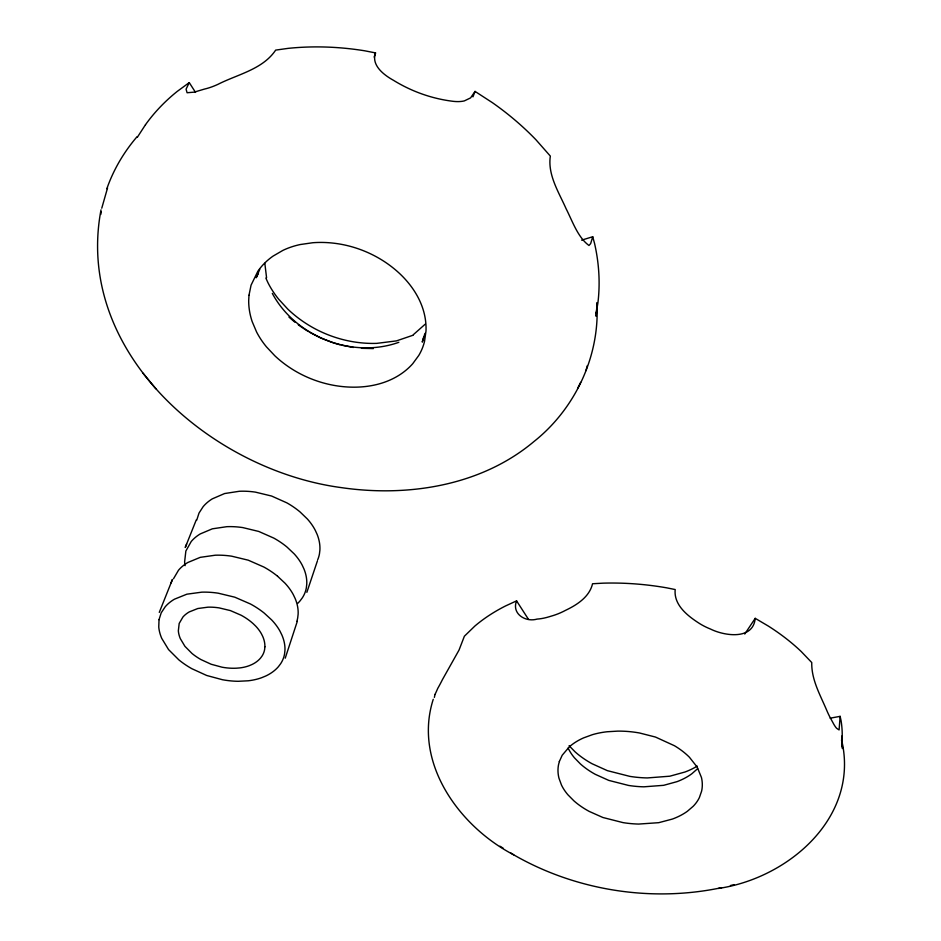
<?xml version="1.0" encoding="UTF-8"?>
<svg xmlns="http://www.w3.org/2000/svg" width="941" height="941" viewBox="0 0 941 941"><rect width="100%" height="100%" fill="white"/><g stroke="black" fill="none" stroke-linecap="round" stroke-linejoin="round"><path stroke-width="1.41" d="M842.007 735.886L841.936 745.837L842.054 740.743M830.174 718.183L840.137 716.348L839.09 729.945L836.643 728.31A42.11 8.798 78 0 1 832.938 722.653L831.491 720.006A42.039 11.021 74.8 0 1 826.657 710.161C820.211 694.917 811.33 679.625 811.754 662.546L801.214 651.525A208.761 134.845 9.2 0 0 768.291 626.047L755.211 618.343L744.766 634.034M596.088 316.07L597.041 304.037M596.147 316.011L596.535 311.906M100.793 214.442L101.193 211.666M755.211 618.343C753.247 640.421 724.335 635.951 710.455 629.023A43.945 28.7 27 0 1 698.081 622.589C686.824 615.226 673.638 604.557 675.191 589.548L666.851 587.866A208.467 134.587 9.1 0 0 603.134 583.161L592.548 583.749C589.478 596.923 576.986 604.887 565.565 610.333A42.721 25.454 -26 0 1 553.096 615.579L548.909 616.837A42.404 24.043 -30.8 0 1 537.04 619.096C525.501 622.507 511.422 613.744 516.574 600.864L505.458 605.992A208.949 134.975 9 0 0 474.899 626.024L464.384 636.222L459.032 650.066L442.446 679.602A40.592 4.258 -67 0 1 437.777 688.342A40.592 1.929 -69.9 0 1 434.965 694.505M596.135 313.341L597.853 303.308A254.764 198.375 22 0 0 594.536 243.343L592.724 236.744L581.597 240.155M101.769 208.196L107.556 187.906M101.016 209.867C74.021 351.958 210.878 470.124 341.218 487.603C407.806 497.319 481.18 485.874 533.923 441.564C575.351 408.712 600.229 355.569 596.865 302.579M297.309 621.295L285.229 658.182M196.728 520.15L199.01 513.08L203.103 506.717A65.611 44.286 19.3 0 1 212.29 498.859L224.605 493.543L239.332 491.273A65.588 44.251 19.3 0 1 255.364 492.119L271.596 496.036L286.864 502.859A65.576 44.239 19.3 0 1 300.12 511.998L307.413 519.044A61.436 41.498 19.3 0 1 315.388 530.548L317.188 534.512A65.505 44.203 19.4 0 1 319.893 550.167L319.446 553.896A61.377 41.439 19.3 0 1 317.682 559.789M585.925 370.672L587.349 365.579M423.673 337.29L422.262 342.077L424.956 333.373M592.724 236.744L590.666 243.601L588.984 245.483C577.774 237.332 572.446 221.147 566.117 208.773C558.836 192.27 547.521 174.885 550.332 156.088L535.97 139.786A254.67 198.069 21.9 0 0 492.437 102.698L475.052 91.406L470.571 97.899L464.348 100.899A53.778 24.066 33.7 0 1 453.362 101.346C432.154 98.805 411.652 91.524 393.467 80.303C384.104 75.115 370.942 65.305 375.541 52.908L364.755 50.802A254.141 197.763 21.6 0 0 288.111 48.367L275.666 50.108C262.657 69.481 237.508 74.339 217.841 84.396A51.826 23.948 -37.6 0 1 204.385 89.101L194.199 92.136L187.083 92.747L186.083 89.16L189.259 82.608L195.528 92.394M433.248 699.304C412.946 762.622 459.102 826.445 513.715 854.828C575.821 890.609 651.631 902.525 721.712 887.645M317.411 560.918L306.86 592.336M374.142 57.095L375.541 52.908M472.947 96.852L475.052 91.406M106.851 188.718C113.508 169.627 123.93 152.019 137.068 136.692M159.276 612.391L172.438 579.48L171.062 582.926M186.624 544.027L185.248 547.486L196.281 519.879M173.497 578.762L178.508 570.222A67.093 43.674 18.9 0 1 187.777 562.518L200.268 557.343L215.254 555.214A67.058 43.639 18.9 0 1 231.627 556.178L248.236 560.177L263.892 567.047A67.058 43.627 19 0 1 277.524 576.198M259.763 269.314L256.187 277.771L258.41 273.243M580.656 382.328L577.586 388.433M434.989 694.458L434.377 697.399M137.398 137.186L145.49 124.706M425.097 324.269L413.37 334.667M697.634 768.668L691.87 773.737A73.539 47.074 9.3 0 1 677.05 781.642L663.652 785.323L643.879 786.817A73.68 47.179 9.2 0 1 628.564 785.441L608.768 780.395L595.324 774.349A73.574 47.097 9.2 0 1 580.338 763.869L574.457 757.823A68.646 43.898 9.3 0 1 568.129 748.048M189.259 82.608L177.214 91.418A254.682 198.516 21.5 0 0 145.49 124.706M413.193 335.184L396.455 340.889L376.741 343.371A102.522 79.762 21.7 0 1 356.168 342.23C339.842 339.889 324.01 334.29 309.836 325.845A102.346 79.632 21.6 0 1 287.711 309.024L278.571 299.073A95.476 74.116 21.7 0 1 267.962 282.7L265.856 278.101M398.855 342.301C352.487 358.98 295.486 336.807 272.314 293.392M718.336 888.457C788.629 878.247 859.945 816.906 841.572 739.838L842.477 748.542L842.195 742.908M730.439 885.528L734.203 884.622M373.377 348.593L361.438 348.311M353.416 347.476L341.395 345.112M334.796 343.289L340.066 344.806M333.479 342.9L320.634 337.96L309.66 332.267M499.953 846.206L503.247 848.253M510.763 852.981L513.715 854.828M303.849 328.68L308.46 331.597M298.273 324.786L302.696 327.939M295.074 322.316L288.969 317.105M277.524 576.198L285.041 583.232A62.824 40.933 18.9 0 1 293.321 594.677L295.192 598.605A66.987 43.604 19 0 1 298.132 614.12L297.709 617.802A62.765 40.863 18.9 0 1 296.827 621.342M569.082 745.719L574.998 751.765A83.996 54.249 9.1 0 0 592.065 763.739L607.357 770.644L629.87 776.384A84.114 54.343 9.2 0 0 647.302 777.936L669.827 776.196L685.107 771.973A83.949 54.213 9.2 0 0 697.246 766.115M142.997 373.177L155.888 388.798M516.574 600.864L528.489 619.366M840.137 716.348L841.078 720.712A208.714 135.022 9.3 0 1 841.83 743.555M266.574 277.783L264.833 263.304M185.118 565.647A64.894 42.992 19.1 0 1 184.624 561.871L185.859 551.038L191.211 541.522A64.858 42.945 19.1 0 1 200.233 533.935L212.348 528.818L226.863 526.678A64.835 42.91 19.1 0 1 242.696 527.572L258.74 531.442L273.855 538.123A64.823 42.898 19.1 0 1 286.993 547.05L294.239 553.92A60.73 40.24 19.1 0 1 302.19 565.129L303.978 568.976A64.764 42.874 19.2 0 1 306.754 584.196L306.343 587.807A60.683 40.181 19.1 0 1 302.379 597.77L300.191 600.711A64.788 42.91 19.2 0 1 297.627 603.428M248.989 295.274L248.695 300.485A93.782 71.128 21 0 0 252.188 321.634L256.611 332.044A87.584 66.317 21.2 0 0 266.421 346.817L274.866 355.816A93.877 71.222 21.1 0 0 295.286 371.06C308.377 378.729 322.939 383.846 337.96 386.022A94.041 71.34 21.1 0 0 356.851 387.139C370.507 386.751 384.234 383.681 396.196 376.941A93.853 71.151 21.2 0 0 412.734 363.697L418.792 355.427A87.584 66.399 21 0 0 424.544 341.336L425.991 331.114A93.794 71.057 21.2 0 0 423.168 309.695C418.921 295.98 410.476 283.9 400.16 274.054A93.877 71.081 21.1 0 0 384.375 261.586C370.836 252.741 355.498 246.707 339.56 244.013A93.712 70.987 21 0 0 312.8 242.731L300.144 244.554A87.748 66.564 21.2 0 0 282.935 250.365L273.043 256.117A93.724 71.022 21 0 0 257.846 271.29L251.059 285.182L248.989 295.274M264.892 646.796L264.656 649.278A43.027 27.418 18.7 0 1 262.01 656.1L260.504 658.124A45.933 29.265 18.8 0 1 251.894 664.558L249.165 665.71A43.015 27.395 18.7 0 1 239.849 667.91L236.45 668.192A45.933 29.277 18.8 0 1 222.064 667.204L211.16 664.252L200.939 659.559A46.015 29.336 18.8 0 1 191.999 653.466L184.942 646.349L180.319 638.633A46.003 29.324 18.7 0 1 178.343 630.823L179.19 623.436L182.954 616.99A45.991 29.3 18.7 0 1 189.282 611.909L197.798 608.521L207.996 607.168A45.98 29.289 18.8 0 1 219.135 607.886L230.439 610.603L241.108 615.226A45.897 29.23 18.8 0 1 253.164 623.66L255.634 626.059A43.051 27.442 18.7 0 1 261.386 633.74L262.704 636.375A45.909 29.253 18.8 0 1 264.892 646.796M159.029 619.66L158.758 626.988A67.105 42.792 18.7 0 0 161.734 638.363L168.557 649.584L178.872 659.888A67.129 42.816 18.8 0 0 191.846 668.698L206.679 675.473L222.464 679.731A67.117 42.816 18.8 0 0 238.226 681.296L248.236 680.79A62.729 39.957 18.7 0 0 261.774 677.661L265.762 676.003A66.999 42.721 18.8 0 0 278.383 666.71L280.594 663.793A62.741 40.004 18.7 0 0 284.57 653.889L284.958 650.278A66.964 42.674 18.8 0 0 281.912 635.069L280.018 631.199A62.8 40.063 18.7 0 0 271.678 619.943L264.127 613.014A67.034 42.71 18.8 0 0 250.447 603.981L234.779 597.182L218.171 593.183A67.046 42.71 18.7 0 0 201.833 592.16L186.883 594.183L174.45 599.194A67.07 42.745 18.7 0 0 165.263 606.71L161.205 612.838L159.029 619.66M559.354 761.516L558.519 764.786A74.821 46.862 9.3 0 0 559.001 778.301L561.483 785.065A69.857 43.733 9.4 0 0 567.964 794.839L573.963 800.897A74.88 46.921 9.3 0 0 589.219 811.413L602.91 817.506L623.048 822.622A74.986 47.003 9.4 0 0 638.633 824.069L658.724 822.681L672.333 819.082A74.845 46.897 9.4 0 0 687.389 811.271L693.235 806.249A69.881 43.745 9.3 0 0 699.398 797.533L701.621 791.11A74.798 46.85 9.4 0 0 701.445 777.478L697.199 767.115L689.435 757.258A74.727 46.779 9.4 0 0 674.474 745.743L655.477 737.05L639.551 732.992A74.774 46.791 9.4 0 0 617.743 731.122L607.145 731.757A69.963 43.862 9.4 0 0 592.371 734.686L583.596 737.885A74.774 46.803 9.3 0 0 569.376 746.789L562.2 755.247L559.354 761.516"/></g></svg>
